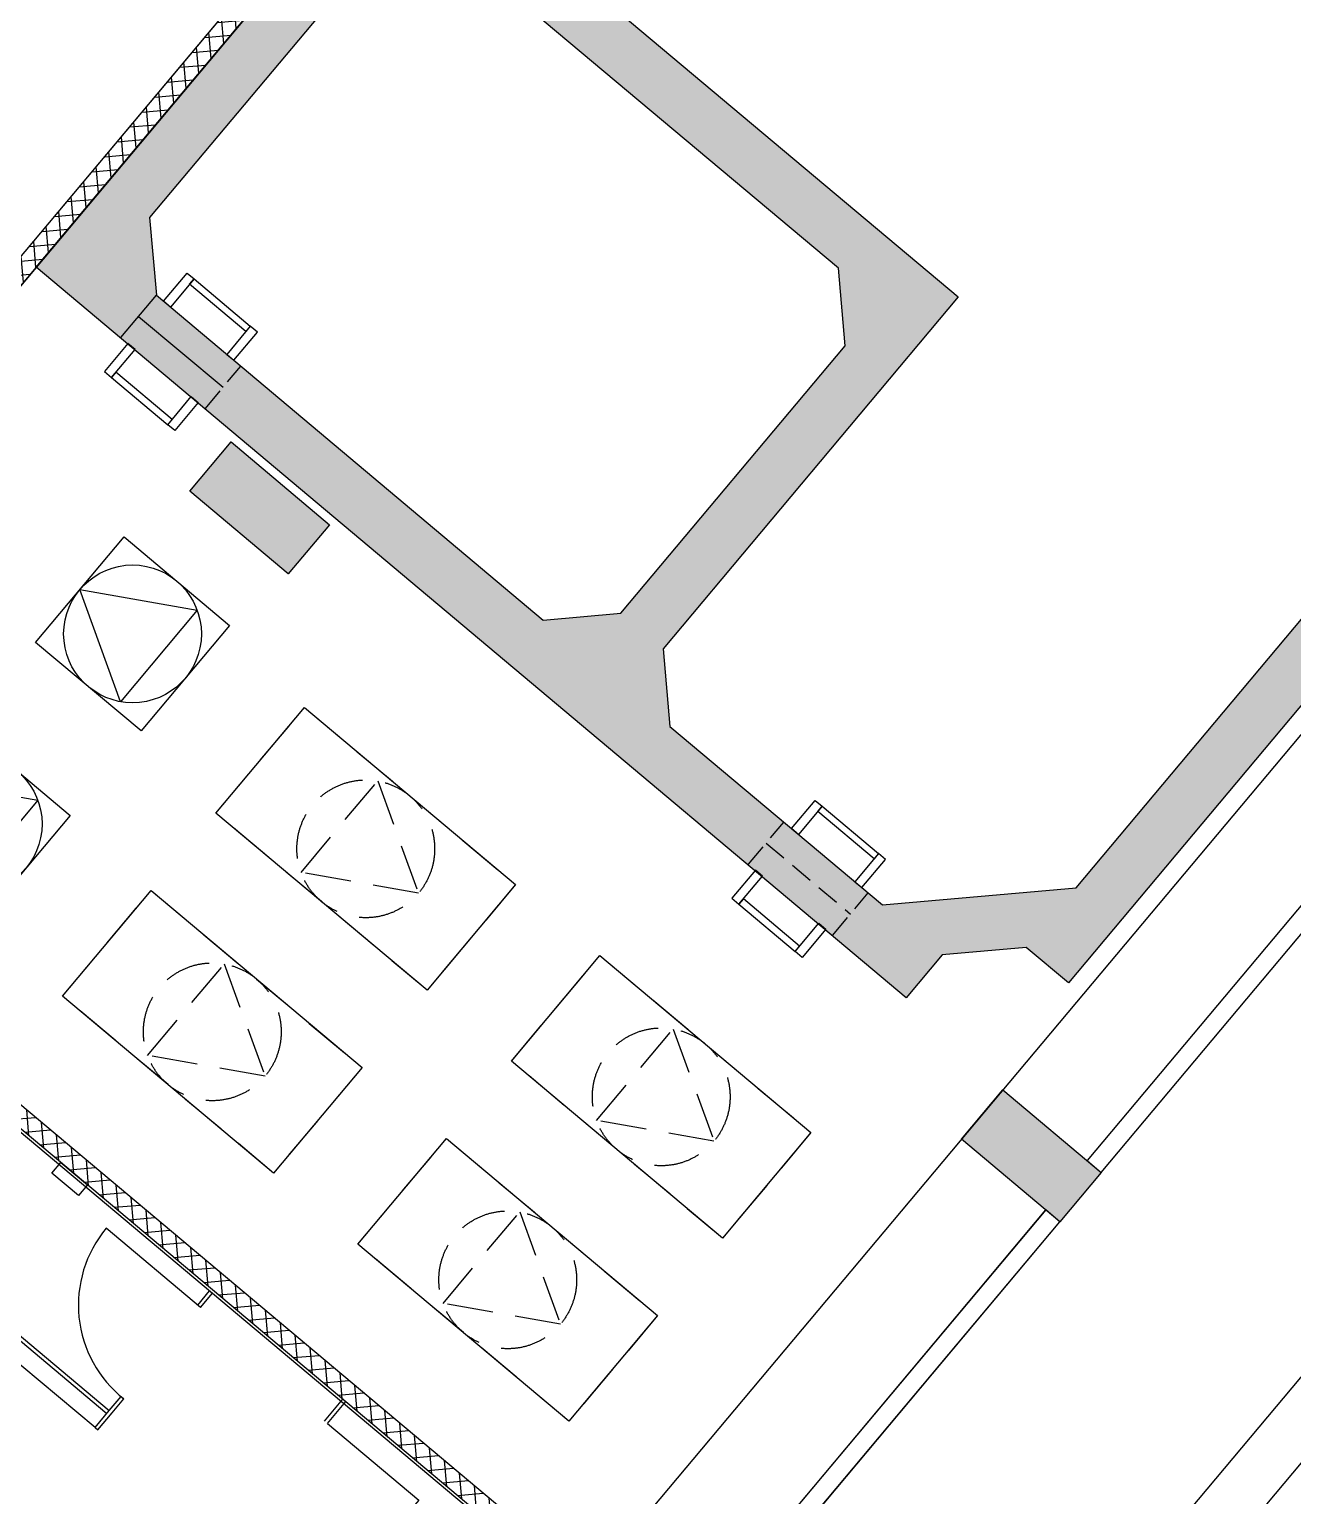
# Model space of a CAD drawing. Header units: millimetres. Extents: x 834140250 to 834644390, y 817877047 to 817987022.
# Drawn here: x 834548369 to 834555248, y 817944751 to 817952732 of the extents above; entities that cross this region are included whole.
import ezdxf

# ---------------------------------------------------------------- set-up
doc = ezdxf.new("R2010")
doc.units = ezdxf.units.MM
doc.header["$LTSCALE"] = 1000
doc.header["$MEASUREMENT"] = 0
doc.linetypes.add('3B52X-MAGP-P-L000_XB$0$HIDDEN', pattern=[0.375, 0.25, -0.125])
doc.linetypes.add('3B52X-MAGP-P-L000_XB$0$HIDDEN2', pattern=[0.1875, 0.125, -0.0625])
doc.layers.get('Defpoints').update_dxf_attribs({"color": 150})
for name, color, linetype in [('3B52X-MAGP-P-L000_XB$0$VPA060_Hatch', 252, 'Continuous'), ('3B52X-MAGP-P-L000_XB$0$VPA060_Hatch FRP', 250, 'Continuous'), ('3B52X-MAGP-P-L000_XB$0$VPA060_Tactile', 8, 'Continuous'), ('3B52X-MAGP-P-L000_XB$0$VPA090_Building Line Above', 1, '3B52X-MAGP-P-L000_XB$0$HIDDEN2'), ('3B52X-MAGP-P-L000_XB$0$VPA220_Wall-Conc', 3, 'Continuous'), ('3B52X-MAGP-P-L000_XB$0$VPA223_Wall-Block', 6, 'Continuous'), ('3B52X-MAGP-P-L000_XB$0$VPA240_Stair Ramp', 1, 'Continuous'), ('3B52X-MAGP-P-L000_XB$0$VPA248_Cat Ladder', 9, 'Continuous'), ('3B52X-MAGP-P-L000_XB$0$VPA315_Door', 1, 'Continuous'), ('3B52X-MAGP-P-L000_XB$0$VPA430_FL_Finishes', 8, 'Continuous'), ('3B52X-MAGP-P-L000_XB$0$VPA500_Equipment', 9, 'Continuous'), ('3B52X-MAGP-P-L000_XB$0$VPA500_Plinth', 7, 'Continuous'), ('3B52X-MAGP-P-L000_XB$0$VPA500a_equipment', 8, 'Continuous'), ('3B52X-MAGP-P-L000_XB$0$VPA740_Sanitary Fitments', 1, 'Continuous')]:
    doc.layers.add(name, color=color, linetype=linetype)
doc.layers.add('3B52X-MAGP-P-L000_XB$0$VPA280_Structure', color=2, linetype='Continuous', lineweight=5)
doc.layers.add('VPA280_Structure', color=2, linetype='Continuous', lineweight=5)
pattern_1 = [(4.999992054675665, (834233018.7811812, 817928326.99301), (-6.536670345245689, 74.71460326333525), []), (94.99999205467563, (834233018.7811812, 817928326.99301), (-74.71460326333525, -6.536670345245689), [])]

# ---------------------------------------------------------------- blocks, each defined once
blk = doc.blocks.new('3B52X-MAGP-P-L000_XB$0$A$C158534F2')
at = {"layer": '3B52X-MAGP-P-L000_XB$0$VPA060_Hatch FRP'}
h = blk.add_hatch(dxfattribs=at)
h.set_pattern_fill('ANSI37', color=256, scale=600)
h.set_pattern_definition(pattern_1)
h.paths.add_polyline_path([(834235336.0554043, 817931290.857001), (834235400.3555692, 817931367.486944), (834237185.2176912, 817929869.7662781), (834242102.5429039, 817935730.0062679), (834242179.1473447, 817935665.7275093), (834237197.543384, 817929728.8830639)])
h = blk.add_hatch(dxfattribs=at)
h.set_pattern_fill('ANSI37', color=256, scale=600)
h.set_pattern_definition(pattern_1)
h.paths.add_polyline_path([(834233018.7812117, 817928326.9930462), (834233016.5192794, 817928324.2968937), (834232939.9148439, 817928388.5756466), (834233006.4555362, 817928467.8762386), (834234500.2419659, 817927214.4406023), (834234667.3676457, 817927413.6132319), (834240765.0811081, 817922297.0251137), (834240700.8070942, 817922220.4262092), (834234679.6986214, 817927272.7361062), (834234512.5677615, 817927073.5573031)])
blk = doc.blocks.new('3B52X-MAGP-P-L000_XB$0$CATLADDER')
for points in [[(-500.4774801987332, 442.2501941582304), (-500.4774801987332, 492.2501941582232), (-300.4774801987332, 492.2501941582232), (-300.4774801987332, 442.2501941582304)], [(-338.4774801987405, 42.2501941582268), (-338.4774801987405, 442.2501941582304), (-300.4774801987296, 442.2501941582304), (-300.4774801987296, 42.2501941582268)], [(-500.4774801987332, 42.25019415823044), (-500.4774801987332, -7.749805841773195), (-300.4774801987405, -7.749805841773195), (-300.4774801987405, 42.25019415823044)]]:
    blk.add_lwpolyline(points, close=True)
blk = doc.blocks.new('GFA_GF')
at = {"layer": '3B52X-MAGP-P-L000_XB$0$VPA060_Hatch'}
h = blk.add_hatch(dxfattribs=at)
h.set_pattern_fill('AR-CONC', color=253, scale=20, style=0)
h.set_pattern_definition([(49.99999999999999, (934.046479344368, 18390.07432639599), (143.4520365201507, -12.55042699651902), [15, -165]), (355, (934.046479344368, 18390.07432639599), (-27.7502667226, 150.4384267400024), [12, -132]), (100.4514, (946.0008153915405, 18389.02845835686), (115.7018763428043, 137.8879084121907), [12.748038, -140.2284224]), (46.18420000000002, (934.046479344368, 18430.07432639599), (213.4482097251289, -33.10380286580362), [22.49999999999999, -247.4999999999999]), (96.6356, (951.83382833004, 18427.31566500664), (186.9325411097407, 194.8235741800883), [19.1220576, -210.3426]), (351.1842, (934.046479344368, 18430.07432639599), (186.9323890267254, 194.8237201850649), [18, -198]), (21, (954.046479344368, 18420.07432639599), (119.3814104236923, -80.52377813306776), [15, -165]), (326.0000000000001, (954.046479344368, 18420.07432639599), (48.66306638431634, 145.0300090093706), [12, -132]), (71.4514, (963.9949259757996, 18413.36400520802), (168.044525716298, 64.50609934199048), [12.748038, -140.2284224]), (37.50000000000001, (934.046479344368, 18390.07432639599), (2.431971063458134, 66.5787707662623), [0, -130.4, 0, -134, 0, -132.5]), (7.499999999999999, (934.046479344368, 18390.07432639599), (52.61390748842972, 78.88234237647205), [0, -76.39999999999999, 0, -127.4, 0, -50.5]), (327.5, (889.4464793205261, 18390.07432639599), (106.7644872344818, -4.51097434687596), [0, -50, 0, -156, 0, -207]), (317.5, (869.4464793205261, 18390.07432639599), (116.6372338684772, 20.02099646646353), [0, -65, 0, -103.6, 0, -147])])
h.paths.add_polyline_path([(3351.913693785667, 24780.48001253605), (3388.890743613243, 24357.83039665222), (5955.139615535736, 22204.49191176891), (4348.165261149406, 20289.3744546175), (4385.140920877457, 19866.72318208218), (5542.423031210899, 18895.66009736061), (6598.021953821182, 18988.01306545734), (10390.93776750565, 23508.23945713043), (10353.96323335171, 23930.88694214821), (6056.462126851082, 27536.9181728363), (5633.812501430511, 27499.94111144543)], flags=16)
h.paths.add_polyline_path([(5789.671724915504, 28152.40404856205), (11006.42618668079, 23775.02774429321), (6555.123737335205, 18470.17135930061), (6325.310086727142, 18663.00790905952), (5867.398720860481, 18622.94584321976), (5671.99631690979, 18390.07432639599), (934.046479344368, 22365.68628764153)])
h.paths.add_polyline_path([(5339.653716444969, 21937.70152938366), (5302.674118280411, 22360.34810805321), (3196.054460525513, 24128.01706373692), (2773.404844641685, 24091.04001402855), (1552.111884474754, 22635.55974280834), (1589.088934540749, 22212.9101266861), (3695.705092549324, 20445.23700118065), (4118.353318452835, 20482.21239411831)], flags=16)
h = blk.add_hatch(dxfattribs=at)
h.set_pattern_fill('AR-CONC', color=253, scale=20, style=0)
h.set_pattern_definition([(100.0000034936039, (-4953.926071166992, 10659.35925638676), (101.8233703102381, 101.8233826693934), [15, -165]), (45.00000349360389, (-4953.926071166992, 10659.35925638676), (-133.0800530505929, 75.44201099675088), [12, -132]), (150.4514034936039, (-4945.440791249275, 10667.84453856945), (-31.25654429055805, 177.2654165779289), [12.748038, -140.2284223999999]), (96.18420349360387, (-4984.567850470543, 10685.07075893879), (162.5608400799546, 142.2321105501147), [22.5, -247.5]), (146.6356034936039, (-4971.021106362343, 10696.92342627048), (-29.08561148409133, 268.4288121395425), [19.1220576, -210.3426]), (41.1842034936039, (-4984.567850470543, 10685.07075893879), (-29.08582108746876, 268.4287894873709), [18, -198]), (71.0000034936039, (-4964.051654338837, 10693.96377289295), (138.4216818048328, 39.69178763793873), [15, -165]), (16.0000034936039, (-4964.051654338837, 10693.96377289295), (-79.81942432325009, 130.5015595458056), [12, -132]), (121.4514034936039, (-4952.516512155533, 10697.27141451836), (58.60238968035699, 170.1933001010494), [12.748038, -140.2284224]), (87.50000349360391, (-4953.926071166992, 10659.35925638676), (-49.43905923155839, 44.65900382116087), [0, -130.3999999999999, 0, -133.9999999999999, 0, -132.4999999999999]), (57.5000034936039, (-4953.926071166992, 10659.35925638676), (-26.60781775622365, 91.00918214252664), [0, -76.39999999999999, 0, -127.4, 0, -50.5]), (17.50000349360391, (-4982.594396471977, 10625.19367241859), (72.08249157022748, 78.88674814585838), [0, -50, 0, -156, 0, -207]), (7.500003493603904, (-4995.450147747993, 10609.87278282642), (59.63598943716401, 102.2185569642345), [0, -65, 0, -103.6, 0, -147])])
h.paths.add_polyline_path([(-4222.208333730698, 14198.26907646656), (-4375.417222380638, 14326.82659852505), (-3716.559922337532, 15112.02215147018), (-1724.844370245934, 13440.77436649799), (-2383.701669216156, 12655.57881355286), (-2536.910558104515, 12784.13633561134), (-2103.028922200203, 13301.2163336277), (-3788.326697230339, 14715.34907495975)])
h.paths.add_polyline_path([(-4953.926071047783, 13637.38659965992), (-4375.417222857475, 14326.82659888268), (-4222.208333730698, 14198.26907646656), (-4800.717181921005, 13508.82907736301)])
h.paths.add_polyline_path([(509.182629108429, 11109.31058335304), (734.1582924127579, 11377.42613852024), (1270.389402627945, 10927.47481203079), (1045.41373872757, 10659.35925650597)])
h.paths.add_polyline_path([(1771.123541474342, 21146.37839055061), (1996.099204778671, 21414.49394571781), (2532.330314993858, 20964.54261910915), (2307.354651093483, 20696.42706358433)])
h.paths.add_polyline_path([(5972.877312064171, 17620.68835139275), (6197.8529753685, 17888.80390655994), (6734.084085583687, 17438.8525800705), (6509.108421683311, 17170.73702454567)])
h = blk.add_hatch(dxfattribs=at)
h.set_pattern_fill('AR-CONC', color=253, scale=20, style=0)
h.set_pattern_definition([(49.99999999999999, (834399403.5779446, 817920156.1772425), (143.4520365201507, -12.55042699651902), [15, -165]), (355, (834399403.5779446, 817920156.1772425), (-27.7502667226, 150.4384267400024), [12, -132]), (100.4514, (834399415.5322806, 817920155.1313746), (115.7018763428043, 137.8879084121907), [12.748038, -140.2284224]), (46.18420000000002, (834399403.5779446, 817920196.1772425), (213.4482097251289, -33.10380286580362), [22.49999999999999, -247.4999999999999]), (96.6356, (834399421.3652936, 817920193.418581), (186.9325411097407, 194.8235741800883), [19.1220576, -210.3426]), (351.1842, (834399403.5779446, 817920196.1772425), (186.9323890267254, 194.8237201850649), [18, -198]), (21, (834399423.5779446, 817920186.1772425), (119.3814104236923, -80.52377813306776), [15, -165]), (326.0000000000001, (834399423.5779446, 817920186.1772425), (48.66306638431634, 145.0300090093706), [12, -132]), (71.4514, (834399433.5263911, 817920179.4669213), (168.044525716298, 64.50609934199048), [12.748038, -140.2284224]), (37.50000000000001, (834399403.5779446, 817920156.1772425), (2.431971063458134, 66.5787707662623), [0, -130.4, 0, -134, 0, -132.5]), (7.499999999999999, (834399403.5779446, 817920156.1772425), (52.61390748842972, 78.88234237647205), [0, -76.39999999999999, 0, -127.4, 0, -50.5]), (327.5, (834399358.9779447, 817920156.1772425), (106.7644872344818, -4.510974346875951), [0, -50, 0, -156, 0, -207]), (317.5, (834399338.9779447, 817920156.1772425), (116.6372338684772, 20.02099646646354), [0, -65, 0, -103.6, 0, -147])])
edge = h.paths.add_edge_path(flags=17)
edge.add_line((4669.99081492424, 6400.000000119209), (4375.864941716194, 6400.000000119209))
edge.add_line((4375.864941716194, 6400.000000119209), (4812.102622866631, 6033.953103899956))
edge.add_arc((8418.747860908508, 7644.784747481346), 3950.021323620073, 198.3688839907443, 204.066914657053, ccw=False)
edge = h.paths.add_edge_path()
edge.add_line((4812.102622866631, 6033.953103899956), (4375.864941716194, 6400.000000119209))
edge.add_line((4375.864941716194, 6400.000000119209), (4355.106813549995, 6400.000000119209))
edge.add_arc((8418.716197490692, 7644.763788342476), 4249.983307464022, 197.0308606786462, 218.098155601729)
edge.add_line((5074.171074867249, 5022.479281187057), (5306.47010576725, 5212.420541405678))
edge.add_arc((8418.747861385345, 7644.784748315811), 3950.021324394689, 204.0669146652843, 218.00898794895, ccw=False)
edge = h.paths.add_edge_path()
edge.add_line((14758.72696197033, 20234.85090553761), (15690.76899850368, 21345.61535251141))
edge.add_line((15690.76899850368, 21345.61535251141), (15920.58233129978, 21152.77907001972))
edge.add_line((15920.58233129978, 21152.77907001972), (14988.54029262066, 20042.01462078094))
edge.add_line((14988.54029262066, 20042.01462078094), (17301.99451732635, 18100.79604828358))
edge.add_line((17301.99451732635, 18100.79604828358), (18105.47902500629, 19058.35159659386))
edge.add_line((18105.47902500629, 19058.35159659386), (18335.2923579216, 18865.51531362534))
edge.add_line((18335.2923579216, 18865.51531362534), (16874.3315615654, 17124.41003656387))
edge.add_arc((19950.00000035763, 14543.61778283119), 4015.000000287576, 139.9999999877726, 179.9999999982988)
edge.add_line((15935, 14543.6177829504), (15935, 7999.999999523163))
edge.add_line((15935, 7999.999999523163), (15635, 7999.999999523163))
edge.add_line((15635, 7999.999999523163), (15635, 10999.99999952316))
edge.add_line((15635, 10999.99999952316), (15635, 11299.99999952316))
edge.add_line((15635, 11299.99999952316), (15635, 13971.4147452116))
edge.add_line((15635, 13971.4147452116), (14815.96099662781, 13971.4147452116))
edge.add_line((14815.96099662781, 13971.4147452116), (13053.97842180729, 17021.24373209476))
edge.add_arc((25735.29270875454, -4928.856331706047), 25350.00246262712, 120.0164774375186, 144.0164626531961)
edge.add_arc((8418.749066114426, 7644.785106897354), 3950.022491852898, 144.0168895969588, 198.3688838593637)
edge.add_line((4669.990908622742, 6400), (1577.308505892754, 6400.000000476837))
edge.add_arc((-2300.171882510185, 4785.405402541161), 4200.210694492894, 22.60699317670514, 49.99999998959423)
edge.add_line((399.6715105772018, 8002.953464508057), (-9595.549460887909, 16389.93964958191))
edge.add_line((-9595.549460887909, 16389.93964958191), (-9338.441015601158, 16696.35462939739))
edge.add_line((-9338.441015601158, 16696.35462939739), (-8765.843454003334, 16215.8885768652))
edge.add_line((-8765.843454003334, 16215.8885768652), (-8894.398885726929, 16062.6820756197))
edge.add_line((-8894.398885726929, 16062.6820756197), (-5387.807707905769, 13120.30660033226))
edge.add_line((-5387.807707905769, 13120.30660033226), (-5018.204831361771, 13560.78215587139))
edge.add_line((-5018.204831361771, 13560.78215587139), (-4864.995942115784, 13432.22463333607))
edge.add_line((-4864.995942115784, 13432.22463333607), (-5234.59881734848, 12991.74907898903))
edge.add_line((-5234.59881734848, 12991.74907898903), (-3549.301043510437, 11577.61633789539))
edge.add_line((-3549.301043510437, 11577.61633789539), (-3115.419398188591, 12094.69632971287))
edge.add_line((-3115.419398188591, 12094.69632971287), (-2962.210518836975, 11966.13881409168))
edge.add_line((-2962.210518836975, 11966.13881409168), (-3396.092154622078, 11449.0588157177))
edge.add_line((-3396.092154622078, 11449.0588157177), (-3281.192103862762, 11352.62340319157))
edge.add_line((-3281.192103862762, 11352.62340319157), (-3120.487859845161, 11544.14607441425))
edge.add_line((-3120.487859845161, 11544.14607441425), (-2507.652151584625, 11029.91617846489))
edge.add_line((-2507.652151584625, 11029.91617846489), (-2668.352561712265, 10838.40078175068))
edge.add_line((-2668.352561712265, 10838.40078175068), (528.2290325164795, 8156.162353157997))
edge.add_arc((-2446.506817698479, 4671.498859405518), 4581.695433269801, 26.278853227204877, 49.513768639956595, ccw=False)
edge.add_line((1661.669927000999, 6700), (4275.070816159248, 6700))
edge.add_arc((8418.750927686691, 7644.785138964653), 4250.02397940018, 144.0168745552077, 192.8442255567613, ccw=False)
edge.add_arc((25735.29270875454, -4928.856331706047), 25650.00246259042, 119.34633505658181, 144.0164626532238, ccw=False)
edge.add_line((13164.54626882076, 17429.56401216984), (14989.10889220238, 14271.4147452116))
edge.add_line((14989.10889220238, 14271.4147452116), (15635, 14271.4147452116))
edge.add_line((15635, 14271.4147452116), (15635.00000023842, 14543.6177829504))
edge.add_arc((19950.00000059605, 14543.6177829504), 4315.000000357628, 139.9999999910598, 180, ccw=False)
edge.add_line((16644.51822865009, 17317.24631953239), (17109.15823471546, 17870.98271584511))
edge.add_line((17109.15823471546, 17870.98271584511), (14565.89067590237, 20005.03756964207))
edge.add_line((14565.89067590237, 20005.03756964207), (14758.72696197033, 20234.85090553761))
at = {"color": 253, "ltscale": 500}
blk.add_lwpolyline([(-1021.323757052422, 23815.7846364975), (-957.0235921144485, 23892.41457951069), (827.8599954843521, 22394.71950018406), (5745.185208201408, 28254.9594899416), (5821.789649009705, 28190.68073129654), (840.1856882572174, 22253.83628594875)], close=True, dxfattribs=at)
at = {"layer": '3B52X-MAGP-P-L000_XB$0$VPA060_Tactile', "color": 253}
for points in [[(1702.482847690582, 9031.05179643631), (11842.45738255978, 21115.40287697315)], [(1932.296180725098, 8838.215513467789), (12072.27071559429, 20922.56659400463)]]:
    blk.add_lwpolyline(points, dxfattribs=at)
at = {"layer": '3B52X-MAGP-P-L000_XB$0$VPA090_Building Line Above', "color": 253}
blk.add_lwpolyline([(-15508.87054622173, 18871.53141772747), (-15299.96457159519, 19120.49586248398), (-15146.79868924618, 18991.88708937168), (-1375.031600356102, 35404.44090116024), (-1528.240049958229, 35532.99803853035), (-1319.334077835083, 35781.96248185635), (14200.73636507988, 22759.07862305641, 0.4142135615605079), (14658.60678160191, 22799.13709306717, -1.340208180360775e-05), (16707.15731847286, 25240.37164461613, 0.3640005916453452)], format="xyb", dxfattribs=at)
at = {"layer": '3B52X-MAGP-P-L000_XB$0$VPA220_Wall-Conc', "color": 253}
for p, q in [((2183.677877306938, 12171.46201527119), (6432.503977656364, 17235.01578569412)), ((2260.282321453094, 12107.18325412273), (6509.108421802521, 17170.73702454567))]:
    blk.add_line(p, q, dxfattribs=at)
blk.add_lwpolyline([(5789.671724915504, 28152.40404856205), (11006.42618668079, 23775.02774429321), (6555.123737335205, 18470.17135930061), (6325.310086727142, 18663.00790905952), (5867.398720860481, 18622.94584321976), (5671.99631690979, 18390.07432639599), (934.046479344368, 22365.68628764153), (5789.671724915504, 28152.40404856205)], dxfattribs=at)
for points in [[(3351.913693785667, 24780.48001253605), (3388.890743613243, 24357.83039665222), (5955.139615535736, 22204.49191176891), (4348.165261149406, 20289.3744546175), (4385.140920877457, 19866.72318208218), (5542.423031210899, 18895.66009736061), (6598.021953821182, 18988.01306545734), (10390.93776750565, 23508.23945713043), (10353.96323335171, 23930.88694214821), (6056.462126851082, 27536.9181728363), (5633.812501430511, 27499.94111144543)], [(5339.653716444969, 21937.70152938366), (5302.674118280411, 22360.34810805321), (3196.054460525513, 24128.01706373692), (2773.404844641685, 24091.04001402855), (1552.111884474754, 22635.55974280834), (1589.088934540749, 22212.9101266861), (3695.705092549324, 20445.23700118065), (4118.353318452835, 20482.21239411831)], [(11161.4981367588, 22870.8112578392), (6657.479640126228, 17503.1313419342), (6734.084082126617, 17438.85258293152), (11238.10258102417, 22806.53249680996)], [(6432.503977894783, 17235.0157854557), (2183.676879405975, 12171.4628919363), (2260.282321214676, 12107.18325436115), (6509.109419703484, 17170.73614788055)]]:
    blk.add_lwpolyline(points, close=True, dxfattribs=at)
at = {"layer": '3B52X-MAGP-P-L000_XB$0$VPA223_Wall-Block', "color": 253}
for points in [[(763.6026723384857, 22318.14060389996), (763.6026722192764, 22318.14060389996), (-921.6951048374176, 23732.27334618568), (-921.6951048374176, 23732.27334618568), (-1840.881366848946, 22636.8299164772), (-1917.485810279846, 22701.10867679119), (-998.2995485067368, 23796.55210626125), (-1021.280921339989, 23815.83568572998), (-1021.280921459198, 23815.83568572998), (-957.0021604299545, 23892.44013023376), (827.8814330101013, 22394.74504828453), (5745.206642150879, 28254.98504006863), (5821.811086416245, 28190.70627915859), (-831.0356366634369, 20262.15225863457)], [(-1689.997685432434, 19938.55735433102), (4407.683236718178, 14821.92839324474), (4343.449826836586, 14745.3790115118), (-1677.662913799286, 19797.68475210667)]]:
    blk.add_lwpolyline(points, dxfattribs=at)
at = {"layer": '3B52X-MAGP-P-L000_XB$0$VPA240_Stair Ramp', "color": 253}
blk.add_line((11115.22067296505, 23749.00824928284), (3948.042221903801, 15207.61584961414), dxfattribs=at)
at = {"layer": '3B52X-MAGP-P-L000_XB$0$VPA280_Structure', "color": 253, "ltscale": 500}
for points in [[(13053.97844266891, 17021.24375867844, 0.1051041700442784), (5222.429465651512, 9965.608024597168, 0.2417037481233859), (4669.990886569023, 6400.000060558319)], [(13066.48466861248, 16999.59671926498, 0.1051041700445045), (5242.659111618996, 9950.919205188751, 0.2417037481220533), (4693.717069029808, 6407.878402233124, 0.2417037481220533)]]:
    blk.add_lwpolyline(points, format="xyb", dxfattribs=at)
at = {"layer": '3B52X-MAGP-P-L000_XB$0$VPA315_Door', "color": 253, "linetype": '3B52X-MAGP-P-L000_XB$0$HIDDEN2'}
for p, q in [((1855.861710309982, 21597.42028784752), (2048.697993040085, 21827.23362064362)), ((1855.879317641258, 21597.42422807217), (2048.715600371361, 21827.23756086826)), ((4812.790697336197, 19116.25704240799), (5005.626980066299, 19346.07037484646)), ((4812.808304667473, 19116.26098263264), (5005.644587397575, 19346.07431507111)), ((4909.208838939667, 19231.16370844841), (5368.83550465107, 18845.49114227295)), ((4909.226446270943, 19231.16764867306), (5368.853111982346, 18845.4950824976)), ((5272.417363166809, 18730.58447623253), (5465.253645896912, 18960.39780902863)), ((5272.434970498085, 18730.58841645718), (5465.271253228188, 18960.40174925327))]:
    blk.add_line(p, q, dxfattribs=at)
at = {"layer": '3B52X-MAGP-P-L000_XB$0$VPA430_FL_Finishes', "color": 253, "ltscale": 500}
blk.add_lwpolyline([(13.89610660076141, 15512.92458987236), (25.38677394390106, 15503.28277599812), (38.24252688884735, 15518.60366559029), (517.0203053951263, 15116.86140954494), (600.5826938152313, 15216.44718599319), (-793.6175425052643, 16386.32009291649), (511.3285231590271, 17941.31715857983), (3977.596670150757, 15032.78510797024), (2827.006272315979, 13661.5625243187), (2443.984052300453, 13982.95632815361), (1518.36555993557, 12879.84717392921), (-649.5402144193649, 14698.93610966206), (-643.1123381853104, 14706.59655463696), (-654.6030049324036, 14716.23836946487)], dxfattribs=at)
at = {"layer": '3B52X-MAGP-P-L000_XB$0$VPA500_Equipment', "color": 253, "linetype": '3B52X-MAGP-P-L000_XB$0$HIDDEN'}
for points in [[(2395.740505814552, 19969.48096573353), (3544.807170629501, 19005.29955112934), (3062.716463208199, 18430.76621878147), (1913.649798512459, 19394.94763350487)], [(1560.116612672806, 18973.62318980694), (2709.183277249336, 18009.44177508354), (2227.092570066452, 17434.9084430933), (1078.025905489922, 18399.08985733986)], [(4004.433835625648, 18619.62698459625), (5153.50050008297, 17655.44556999207), (4671.409792780876, 17080.9122377634), (3522.343128204346, 18045.09365224838)], [(3168.809942364693, 17623.76920855045), (4317.876607060432, 16659.58779394627), (3835.785899758339, 16085.05446171761), (2686.719235062599, 17049.235876441)]]:
    blk.add_lwpolyline(points, close=True, dxfattribs=at)
at = {"layer": '3B52X-MAGP-P-L000_XB$0$VPA500_Plinth', "color": 253}
for p, q in [((1552.111884474754, 22635.55974280834), (1589.088934421539, 22212.91012680531)), ((1396.23504447937, 21983.09285402298), (1589.071327209473, 22212.90618646145)), ((1396.252651810646, 21983.09679424763), (1589.088934540749, 22212.9101266861)), ((1492.65318608284, 22097.9995200634), (1952.279851794243, 21712.32695388794)), ((1492.670793414116, 22098.00346028805), (1952.297459125519, 21712.33089411259))]:
    blk.add_line(p, q, dxfattribs=at)
for points in [[(1505.484569549561, 19841.9495524168), (930.9512370824814, 20324.04025971889), (1413.041944146156, 20898.57359218597), (1987.575276494026, 20416.48288488388)], [(930.9512372016907, 20324.0402598381), (1413.041944265366, 20898.57359194756), (1987.575276494026, 20416.48288488388), (1505.484569430351, 19841.94955277443)], [(1171.996763348579, 20611.30713164806), (1811.648081541061, 20498.51887404919), (1394.144926190376, 20000.95871150494)], [(1913.649798512459, 19394.94763374329), (2395.740505695343, 19969.48096609116), (3544.807170748711, 19005.29955124855), (3062.716463565826, 18430.76621890068)], [(637.7212969064713, 18807.7895539999), (63.18796443939209, 19289.88026130199), (545.2786716222763, 19864.41359353065), (1119.812003970146, 19382.32288646698)], [(63.18796443939209, 19289.8802614212), (545.2786717414856, 19864.41359376907), (1119.812003970146, 19382.32288658619), (637.7212966680527, 18807.78955423832)], [(304.2334907054901, 19577.14713287354), (943.8848087787628, 19464.35887539387), (526.3816534280777, 18966.79871308804)], [(1078.025905489922, 18399.08985757828), (1560.116612672806, 18973.62318980694), (2709.183277368546, 18009.44177532196), (2227.092570185661, 17434.9084430933)], [(3522.343128442764, 18045.09365260601), (4004.43383538723, 18619.62698459625), (5153.50050008297, 17655.44557011127), (4671.409793138504, 17080.91223812103)], [(2686.719235181808, 17049.23587679863), (3168.809942126274, 17623.76920878887), (4317.876607060432, 16659.58779406548), (3835.785900115967, 16085.05446207523)], [(1165.949049472809, 17313.70818734169), (1020.393273949623, 17435.82909536362), (1068.598895192146, 17493.28532266617), (1214.15467107296, 17371.16441464424)]]:
    blk.add_lwpolyline(points, close=True, dxfattribs=at)
for points in [[(-47.93165922164917, 17274.89272511005), (1319.407196998596, 16127.55919551849)], [(-35.07504796981812, 17290.21289288998), (1332.262949109077, 16142.8800842762)], [(1814.353629827499, 16717.41338479519), (1878.632390499115, 16794.01782894135)], [(1829.674518704414, 16704.5576325655), (1893.953306317329, 16781.16210842133)], [(1332.262948989868, 16142.88008415699), (1396.541683197021, 16219.48449671268)], [(1347.583837866783, 16130.0243319273), (1411.862572073936, 16206.62874436378)], [(1396.541683197021, 16219.48449671268), (1411.862572073936, 16206.62874436378)], [(1255.128436565399, 16050.9547508955), (1332.262949228287, 16142.88008368015)], [(1270.449325442314, 16038.09899866581), (1347.58383834362, 16130.02433133125)], [(1255.128436207771, 16050.9547508955), (1270.449324965477, 16038.09899878502)]]:
    blk.add_lwpolyline(points, dxfattribs=at)
for points in [[(1829.674518823624, 16704.5576325655), (1316.424741744995, 17135.22533118725, 0.4229292193933042), (1411.862572312355, 16206.62874424458)], [(1255.128437876701, 16050.95475268364), (757.1995500326157, 16468.7666990757, 0.4142135623732047), (837.316491484642, 15553.02586472034)]]:
    blk.add_lwpolyline(points, format="xyb", dxfattribs=at)
for centre in [(1459.263256788254, 20370.26157236099), (591.4999840259552, 19336.10157382488)]:
    blk.add_circle(centre, 374.9999999999908, dxfattribs=at)
at = {"layer": '3B52X-MAGP-P-L000_XB$0$VPA500a_equipment', "color": 253, "linetype": '3B52X-MAGP-P-L000_XB$0$HIDDEN'}
for points in [[(3016.494978308678, 18959.07803297043), (2376.843659877777, 19071.86629068851), (2794.346815466881, 19569.42645323277)], [(2180.871085047722, 17963.22025728226), (1541.21976685524, 18076.00851476192), (1958.722922205925, 18573.56867730618)], [(4625.188307881355, 17609.22405207157), (3985.536989569664, 17722.01230955124), (4403.040144920349, 18219.57247185707)], [(3789.564414978027, 16613.36627602577), (3149.913096547127, 16726.15453362465), (3567.41625213623, 17223.71469604969)]]:
    blk.add_lwpolyline(points, close=True, dxfattribs=at)
for centre in [(2729.228484511375, 19200.12359201908), (1893.604591488838, 18204.26581645012), (4337.921814203262, 17850.26961100101), (3502.297921180725, 16854.41183531284)]:
    blk.add_circle(centre, 374.9999999999908, dxfattribs=at)
at = {"layer": '3B52X-MAGP-P-L000_XB$0$VPA740_Sanitary Fitments', "color": 253}
for points in [[(2504.894454240799, 16085.76845991611), (2604.523360013962, 16204.49922144413)], [(2520.215342998505, 16072.91270768642), (2619.844249010086, 16191.64346897602)]]:
    blk.add_lwpolyline(points, dxfattribs=at)
blk.add_lwpolyline([(2520.215343594551, 16072.91270709038), (3018.144231200218, 15655.10076034069, -0.4229292192395238), (2087.082507491112, 15587.83957147598)], format="xyb", dxfattribs=at)
at = {"layer": 'Defpoints', "color": 253, "ltscale": 500}
for points in [[(1771.123541474342, 21146.37839055061), (1996.099204778671, 21414.49394571781), (2532.330314993858, 20964.54261910915), (2307.354651093483, 20696.42706358433)], [(5972.877312064171, 17620.68835139275), (6197.8529753685, 17888.80390655994), (6734.084085583687, 17438.8525800705), (6509.108421683311, 17170.73702454567)]]:
    blk.add_lwpolyline(points, close=True, dxfattribs=at)
at = {"layer": 'VPA280_Structure', "color": 253, "ltscale": 500}
for points in [[(1771.123541474342, 21146.37839055061), (1996.099204778671, 21414.49394571781), (2532.330314993858, 20964.54261910915), (2307.354651093483, 20696.42706358433)], [(5972.877316355705, 17620.68834960461), (6197.851055502892, 17888.8016115427), (6734.084085583687, 17438.8525800705), (6509.108421683311, 17170.73702454567)]]:
    blk.add_lwpolyline(points, close=True, dxfattribs=at)
for points in [[(-2668.346643805504, 10838.40782558918), (528.2290325164795, 8156.162353157997, -0.1017302173343312), (1661.669927000999, 6700), (4275.070816159248, 6700, -0.216332576124974), (4979.673718810081, 10141.87379908562, -0.1080614367030422), (13164.54626882076, 17429.56401216984), (14989.10889220238, 14271.4147452116), (15635, 14271.4147452116), (15635, 14543.6177829504)], [(15635, 11275.00001096725), (15635, 13971.4147452116), (14815.96099662781, 13971.4147452116), (13053.97842180729, 17021.24373209476, 0.1051041700439045), (5222.429473161697, 9965.607966542244, 0.2417037481215147), (4669.990908622742, 6400), (1577.308505892754, 6400.000000476837, 0.1200969921654342), (399.6715105772018, 8002.953464508057), (-9595.551913499832, 16389.94170737267), (403.191312789917, 7999.999999523163)]]:
    blk.add_lwpolyline(points, format="xyb", dxfattribs=at)
at = {"layer": '3B52X-MAGP-P-L000_XB$0$VPA060_Hatch', "color": 253}
blk.add_blockref('3B52X-MAGP-P-L000_XB$0$A$C158534F2', (-834236357.3576926, -817907475.0467806), dxfattribs=at)
at = {"layer": '3B52X-MAGP-P-L000_XB$0$VPA248_Cat Ladder', "color": 253}
for p, rotation in [((2326.177406072617, 22247.74641287327), 49.9999999705269), ((5746.540545225143, 19377.69211733341), 49.99999997051331)]:
    blk.add_blockref('3B52X-MAGP-P-L000_XB$0$CATLADDER', p, dxfattribs=dict(at, rotation=rotation))
at = {"layer": '3B52X-MAGP-P-L000_XB$0$VPA248_Cat Ladder', "color": 253, "xscale": -1, "rotation": 49.99999997052196}
blk.add_blockref('3B52X-MAGP-P-L000_XB$0$CATLADDER', (4906.475321412086, 18384.31444692612), dxfattribs=at)
at = {"layer": '3B52X-MAGP-P-L000_XB$0$VPA500_Plinth', "color": 253, "xscale": -1, "rotation": 49.99999997052692}
blk.add_blockref('3B52X-MAGP-P-L000_XB$0$CATLADDER', (1489.939153552055, 21251.15646147728), dxfattribs=at)

msp = doc.modelspace()

# ---------------------------------------------------------------- block references
msp.add_blockref('GFA_GF', (834547471.4334934, 817929071.0960406))

doc.saveas('drawing.dxf')
